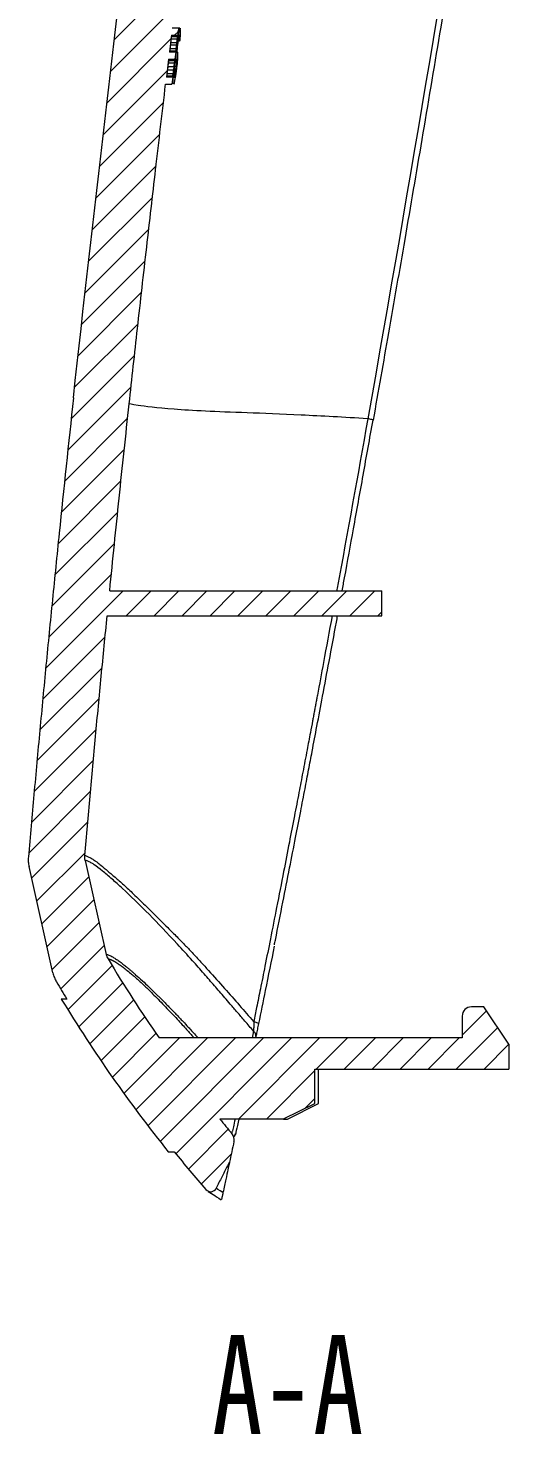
# Model space of a CAD drawing. Header units: inches. Extents: x 1631 to 3663, y 1126 to 1454.
# Drawn here: x 2988.13 to 3003.57, y 1233.54 to 1278.64 of the extents above; entities that cross this region are included whole.
import ezdxf

# ---------------------------------------------------------------- set-up
doc = ezdxf.new("R2010")
doc.units = ezdxf.units.IN
doc.header["$LTSCALE"] = 15
doc.styles.add('SLDTEXTSTYLE0', font='TXT', dxfattribs={"width": 0.75})

msp = doc.modelspace()

# ---------------------------------------------------------------- hatches: boundary and pattern name
at = {"linetype": 'Continuous', "lineweight": 0}
h = msp.add_hatch(dxfattribs=at)
h.set_pattern_fill('ANSI31', color=4, scale=0.2, style=0)
h.set_pattern_definition([(45, (131.2039, 0), (-0.4490128, 0.4490128), [])])
edge = h.paths.add_edge_path(flags=0)
edge.add_spline(control_points=[(2992.667, 1277.876), (2992.688, 1278.054), (2992.709, 1278.233), (2992.731, 1278.412)], knot_values=[0, 0, 0, 0, 1, 1, 1, 1], weights=[1, 1, 1, 1], degree=3, periodic=0)
edge.add_line((2992.731, 1278.412), (2992.933, 1278.412))
edge.add_spline(control_points=[(2992.933, 1278.412), (2992.942, 1278.489), (2992.952, 1278.565), (2992.961, 1278.642)], knot_values=[0, 0, 0, 0, 1, 1, 1, 1], weights=[1, 1, 1, 1], degree=3, periodic=0)
edge.add_line((2992.961, 1278.642), (2992.758, 1278.642))
edge.add_spline(control_points=[(2992.758, 1278.642), (2992.896, 1279.804), (2993.1, 1281.52), (2993.372, 1283.791)], knot_values=[0, 0, 0, 0, 1, 1, 1, 1], weights=[1, 1, 1, 1], degree=3, periodic=0)
edge.add_line((2993.372, 1283.791), (2993.573, 1283.791))
edge.add_spline(control_points=[(2993.573, 1283.791), (2993.585, 1283.891), (2993.597, 1283.991), (2993.609, 1284.091)], knot_values=[0, 0, 0, 0, 1, 1, 1, 1], weights=[1, 1, 1, 1], degree=3, periodic=0)
edge.add_line((2993.609, 1284.091), (2993.408, 1284.091))
edge.add_spline(control_points=[(2993.408, 1284.091), (2993.475, 1284.658), (2993.543, 1285.225), (2993.611, 1285.791)], knot_values=[0, 0, 0, 0, 1, 1, 1, 1], weights=[1, 1, 1, 1], degree=3, periodic=0)
edge.add_line((2993.611, 1285.791), (2999.482, 1285.791))
edge.add_line((2999.482, 1285.791), (2999.482, 1286.591))
edge.add_line((2999.482, 1286.591), (2993.706, 1286.591))
edge.add_spline(control_points=[(2993.706, 1286.591), (2994.267, 1291.296), (2994.691, 1294.892), (2995.103, 1298.522)], knot_values=[0, 0, 0, 0, 1, 1, 1, 1], weights=[1, 1, 1, 1], degree=3, periodic=0)
edge.add_line((2995.103, 1298.522), (2995.516, 1298.521))
edge.add_line((2995.516, 1298.521), (2996.764, 1300.506))
edge.add_line((2996.764, 1300.506), (2997.453, 1306.021))
edge.add_line((2997.453, 1306.021), (2995.953, 1306.021))
edge.add_line((2995.953, 1306.021), (2995.478, 1302.221))
edge.add_spline(control_points=[(2995.478, 1302.221), (2994.887, 1302.221), (2994.296, 1302.221), (2993.705, 1302.221)], knot_values=[0, 0, 0, 0, 1, 1, 1, 1], weights=[1, 1, 1, 1], degree=3, periodic=0)
edge.add_spline(control_points=[(2993.705, 1302.221), (2993.185, 1297.503), (2992.631, 1292.787), (2992.07, 1288.073), (2991.648, 1284.526), (2991.221, 1280.978), (2990.802, 1277.43), (2990.383, 1273.882), (2989.972, 1270.333), (2989.586, 1266.781)], knot_values=[0, 0, 0, 0, 0.014242, 0.014242, 0.014242, 0.02496, 0.02496, 0.02496, 0.035679, 0.035679, 0.035679, 0.035679], weights=[1, 1, 1, 1, 1, 1, 1, 1, 1, 1], degree=3, periodic=0)
edge.add_spline(control_points=[(2989.586, 1266.781), (2989.427, 1265.311), (2989.197, 1263.139), (2988.91, 1260.299), (2988.703, 1258.194), (2988.505, 1256.112), (2988.317, 1254.064), (2988.197, 1252.714), (2988.139, 1252.049)], knot_values=[0, 0, 0, 0, 0.25, 0.375, 0.5, 0.625, 0.75, 0.872492, 0.872492, 0.872492, 0.872492], weights=[1, 1, 1, 1, 1, 1, 1, 1, 1], degree=3, periodic=0)
edge.add_spline(control_points=[(2988.139, 1252.049), (2988.13, 1251.945), (2988.137, 1251.843), (2988.16, 1251.742)], knot_values=[0, 0, 0, 0, 1, 1, 1, 1], weights=[1, 1, 1, 1], degree=3, periodic=0)
edge.add_line((2988.16, 1251.742), (2988.929, 1248.328))
edge.add_spline(control_points=[(2988.929, 1248.328), (2988.952, 1248.226), (2988.99, 1248.13), (2989.044, 1248.039)], knot_values=[0, 0, 0, 0, 1, 1, 1, 1], weights=[1, 1, 1, 1], degree=3, periodic=0)
edge.add_arc((3028.229, 1271.181), 45.509, 210.5645, 211.369)
edge.add_spline(control_points=[(2989.372, 1247.491), (2989.314, 1247.491), (2989.255, 1247.491), (2989.197, 1247.491)], knot_values=[0, 0, 0, 0, 1, 1, 1, 1], weights=[1, 1, 1, 1], degree=3, periodic=0)
edge.add_spline(control_points=[(2989.197, 1247.491), (2990.232, 1245.787), (2991.381, 1244.146), (2992.631, 1242.591)], knot_values=[0, 0, 0, 0, 0.005983, 0.005983, 0.005983, 0.005983], weights=[1, 1, 1, 1], degree=3, periodic=0)
edge.add_line((2992.631, 1242.591), (2992.822, 1242.591))
edge.add_arc((3028.229, 1271.181), 45.509, 218.9188, 220.9127)
edge.add_spline(control_points=[(2993.838, 1241.377), (2993.852, 1241.361), (2993.869, 1241.346), (2993.887, 1241.336), (2993.907, 1241.324), (2993.928, 1241.316), (2993.95, 1241.312), (2993.972, 1241.307), (2993.995, 1241.307), (2994.017, 1241.31), (2994.039, 1241.313), (2994.061, 1241.32), (2994.081, 1241.33), (2994.101, 1241.341), (2994.119, 1241.355), (2994.135, 1241.371), (2994.148, 1241.385), (2994.16, 1241.402), (2994.169, 1241.42)], knot_values=[0.000003, 0.000003, 0.000003, 0.000003, 0.000067, 0.000067, 0.000067, 0.000134, 0.000134, 0.000134, 0.000201, 0.000201, 0.000201, 0.000269, 0.000269, 0.000269, 0.000336, 0.000336, 0.000336, 0.000396, 0.000396, 0.000396, 0.000396], weights=[1, 1, 1, 1, 1, 1, 1, 1, 1, 1, 1, 1, 1, 1, 1, 1, 1, 1, 1], degree=3, periodic=0)
edge.add_spline(control_points=[(2994.169, 1241.42), (2994.228, 1241.541), (2994.287, 1241.66), (2994.348, 1241.78), (2994.389, 1241.861), (2994.43, 1241.941), (2994.472, 1242.022), (2994.514, 1242.1), (2994.555, 1242.179), (2994.597, 1242.257)], knot_values=[0.000006, 0.000006, 0.000006, 0.000006, 0.000407, 0.000407, 0.000407, 0.000679, 0.000679, 0.000679, 0.000946, 0.000946, 0.000946, 0.000946], weights=[1, 1, 1, 1, 1, 1, 1, 1, 1, 1], degree=3, periodic=0)
edge.add_spline(control_points=[(2994.597, 1242.257), (2994.616, 1242.347), (2994.663, 1242.567), (2994.711, 1242.788), (2994.738, 1242.919)], knot_values=[0.039732, 0.039732, 0.039732, 0.039732, 0.046075, 0.055171, 0.055171, 0.055171, 0.055171], weights=[1, 1, 1, 1, 1], degree=3, periodic=0)
edge.add_spline(control_points=[(2994.738, 1242.919), (2994.757, 1243.008), (2994.733, 1243.101), (2994.675, 1243.171)], knot_values=[0, 0, 0, 0, 1, 1, 1, 1], weights=[1, 1, 1, 1], degree=3, periodic=0)
edge.add_spline(control_points=[(2994.675, 1243.171), (2994.545, 1243.327), (2994.416, 1243.484), (2994.288, 1243.641)], knot_values=[0.272524, 0.272524, 0.272524, 0.272524, 0.273136, 0.273136, 0.273136, 0.273136], weights=[1, 1, 1, 1], degree=3, periodic=0)
edge.add_line((2994.288, 1243.641), (2996.335, 1243.641))
edge.add_line((2996.335, 1243.641), (2997.335, 1244.141))
edge.add_line((2997.335, 1244.141), (2997.335, 1245.241))
edge.add_line((2997.335, 1245.241), (3003.567, 1245.241))
edge.add_line((3003.567, 1245.241), (3003.567, 1246.041))
edge.add_line((3003.567, 1246.041), (3002.767, 1247.241))
edge.add_line((3002.767, 1247.241), (3002.367, 1247.241))
edge.add_arc((3002.367, 1246.941), 0.3, 90, 180)
edge.add_line((3002.067, 1246.941), (3002.067, 1246.241))
edge.add_line((3002.067, 1246.241), (2992.334, 1246.241))
edge.add_spline(control_points=[(2992.334, 1246.241), (2991.76, 1247.068), (2991.214, 1247.914), (2990.698, 1248.778)], knot_values=[0, 0, 0, 0, 1, 1, 1, 1], weights=[1, 1, 1, 1], degree=3, periodic=0)
edge.add_spline(control_points=[(2990.698, 1248.778), (2990.675, 1248.817), (2990.657, 1248.859), (2990.645, 1248.902), (2990.643, 1248.909), (2990.642, 1248.917), (2990.64, 1248.925)], knot_values=[0.000004, 0.000004, 0.000004, 0.000004, 0.000138, 0.000138, 0.000138, 0.000161, 0.000161, 0.000161, 0.000161], weights=[1, 1, 1, 1, 1, 1, 1], degree=3, periodic=0)
edge.add_spline(control_points=[(2990.64, 1248.925), (2990.529, 1249.414), (2990.419, 1249.904), (2990.309, 1250.394), (2990.25, 1250.655), (2990.191, 1250.917), (2990.132, 1251.178), (2990.075, 1251.432), (2990.017, 1251.686), (2989.96, 1251.94)], knot_values=[0.000025, 0.000025, 0.000025, 0.000025, 0.001531, 0.001531, 0.001531, 0.002335, 0.002335, 0.002335, 0.003117, 0.003117, 0.003117, 0.003117], weights=[1, 1, 1, 1, 1, 1, 1, 1, 1, 1], degree=3, periodic=0)
edge.add_spline(control_points=[(2989.96, 1251.94), (2989.949, 1251.991), (2989.945, 1252.042), (2989.95, 1252.094)], knot_values=[0, 0, 0, 0, 0.337953, 0.337953, 0.337953, 0.337953], weights=[1.017065, 1.003551, 0.998064, 1.000602], degree=3, periodic=0)
edge.add_spline(control_points=[(2989.95, 1252.094), (2990.172, 1254.628), (2990.411, 1257.193), (2990.669, 1259.791)], knot_values=[0, 0, 0, 0, 1, 1, 1, 1], weights=[1, 1, 1, 1], degree=3, periodic=0)
edge.add_line((2990.669, 1259.791), (2999.482, 1259.791))
edge.add_line((2999.482, 1259.791), (2999.482, 1260.591))
edge.add_line((2999.482, 1260.591), (2990.749, 1260.591))
edge.add_spline(control_points=[(2990.749, 1260.591), (2990.946, 1262.556), (2991.155, 1264.554), (2991.376, 1266.587)], knot_values=[0, 0, 0, 0, 1, 1, 1, 1], weights=[1, 1, 1, 1], degree=3, periodic=0)
edge.add_spline(control_points=[(2991.376, 1266.587), (2991.713, 1269.69), (2992.094, 1273.015), (2992.545, 1276.843)], knot_values=[0, 0, 0, 0, 1, 1, 1, 1], weights=[1, 1, 1, 1], degree=3, periodic=0)
edge.add_line((2992.545, 1276.843), (2992.746, 1276.842))
edge.add_spline(control_points=[(2992.746, 1276.842), (2992.756, 1276.918), (2992.765, 1276.995), (2992.774, 1277.072)], knot_values=[0, 0, 0, 0, 1, 1, 1, 1], weights=[1, 1, 1, 1], degree=3, periodic=0)
edge.add_line((2992.774, 1277.072), (2992.572, 1277.072))
edge.add_spline(control_points=[(2992.572, 1277.072), (2992.595, 1277.263), (2992.617, 1277.454), (2992.64, 1277.646)], knot_values=[0, 0, 0, 0, 1, 1, 1, 1], weights=[1, 1, 1, 1], degree=3, periodic=0)
edge.add_line((2992.64, 1277.646), (2992.842, 1277.646))
edge.add_spline(control_points=[(2992.842, 1277.646), (2992.851, 1277.723), (2992.86, 1277.799), (2992.87, 1277.876)], knot_values=[0, 0, 0, 0, 1, 1, 1, 1], weights=[1, 1, 1, 1], degree=3, periodic=0)
edge.add_line((2992.87, 1277.876), (2992.667, 1277.876))

# ---------------------------------------------------------------- linework, layer by layer
at = {"color": 7, "linetype": 'Continuous', "lineweight": 15}
for p, q in [((2992.731, 1278.412), (2992.667, 1277.876)), ((2992.721, 1278.297), (2992.707, 1278.182)), ((2992.721, 1278.297), (2992.923, 1278.297)), ((2992.732, 1278.412), (2992.729, 1278.374)), ((2992.729, 1278.374), (2992.931, 1278.374)), ((2992.731, 1278.412), (2992.933, 1278.412)), ((2992.961, 1278.642), (2992.758, 1278.642)), ((2993.002, 1278.642), (2992.8, 1278.642)), ((2992.91, 1278.182), (2992.923, 1278.297)), ((2992.932, 1278.335), (2992.919, 1278.22)), ((2992.984, 1278.297), (2992.928, 1278.297)), ((2992.931, 1278.374), (2992.935, 1278.412)), ((2992.931, 1278.22), (2992.951, 1278.374)), ((2992.975, 1278.527), (2992.932, 1278.527)), ((2992.948, 1278.489), (2992.932, 1278.335)), ((2992.961, 1278.642), (2992.933, 1278.412)), ((2992.95, 1278.297), (2992.935, 1278.182)), ((2992.959, 1278.603), (2992.948, 1278.489)), ((2992.951, 1278.374), (2992.975, 1278.527)), ((2992.962, 1278.642), (2992.959, 1278.603)), ((2992.975, 1278.527), (2992.99, 1278.603)), ((2992.977, 1278.22), (2992.984, 1278.297)), ((2992.984, 1278.297), (2992.989, 1278.374)), ((2992.989, 1278.374), (2992.987, 1278.412)), ((2992.87, 1277.876), (2992.667, 1277.876)), ((2992.674, 1277.914), (2992.877, 1277.914)), ((2992.698, 1278.105), (2992.684, 1277.991)), ((2992.684, 1277.991), (2992.887, 1277.991)), ((2992.707, 1278.182), (2992.698, 1278.105)), ((2992.698, 1278.105), (2992.901, 1278.105)), ((2992.707, 1278.182), (2992.91, 1278.182)), ((2992.87, 1277.876), (2992.842, 1277.646)), ((2992.886, 1277.952), (2992.866, 1277.799)), ((2992.871, 1277.876), (2992.877, 1277.914)), ((2992.901, 1278.067), (2992.886, 1277.952)), ((2992.887, 1277.991), (2992.901, 1278.105)), ((2992.896, 1277.914), (2992.913, 1278.067)), ((2992.919, 1278.22), (2992.901, 1278.067)), ((2992.901, 1278.105), (2992.91, 1278.182)), ((2992.914, 1277.991), (2992.91, 1277.914)), ((2992.91, 1277.914), (2992.911, 1277.876)), ((2992.913, 1278.067), (2992.931, 1278.22)), ((2992.977, 1278.22), (2992.92, 1278.22)), ((2992.935, 1278.182), (2992.926, 1278.105)), ((2992.929, 1277.837), (2992.93, 1277.761)), ((2992.993, 1278.22), (2992.977, 1278.22)), ((2992.64, 1277.646), (2992.572, 1277.072)), ((2992.617, 1277.416), (2992.603, 1277.301)), ((2992.63, 1277.531), (2992.617, 1277.416)), ((2992.617, 1277.416), (2992.819, 1277.416)), ((2992.63, 1277.531), (2992.832, 1277.531)), ((2992.641, 1277.646), (2992.638, 1277.608)), ((2992.638, 1277.608), (2992.84, 1277.608)), ((2992.64, 1277.646), (2992.842, 1277.646)), ((2992.828, 1277.454), (2992.805, 1277.263)), ((2992.805, 1277.301), (2992.819, 1277.416)), ((2992.805, 1277.186), (2992.822, 1277.34)), ((2992.889, 1277.416), (2992.823, 1277.416)), ((2992.897, 1277.531), (2992.836, 1277.531)), ((2992.84, 1277.608), (2992.843, 1277.646)), ((2992.857, 1277.723), (2992.841, 1277.569)), ((2992.9, 1277.608), (2992.845, 1277.608)), ((2992.881, 1277.684), (2992.853, 1277.684)), ((2992.86, 1277.761), (2992.857, 1277.723)), ((2992.875, 1277.301), (2992.889, 1277.416)), ((2992.881, 1277.684), (2992.883, 1277.761)), ((2992.909, 1277.454), (2992.886, 1277.263)), ((2992.9, 1277.608), (2992.895, 1277.646)), ((2992.897, 1277.531), (2992.9, 1277.608)), ((2992.774, 1277.072), (2992.572, 1277.072)), ((2992.579, 1277.11), (2992.781, 1277.11)), ((2992.603, 1277.301), (2992.589, 1277.186)), ((2992.589, 1277.186), (2992.791, 1277.186)), ((2992.603, 1277.301), (2992.805, 1277.301)), ((2992.774, 1277.072), (2992.746, 1276.842)), ((2992.77, 1276.995), (2992.754, 1276.88)), ((2992.791, 1277.148), (2992.77, 1276.995)), ((2992.805, 1277.186), (2992.776, 1277.186)), ((2992.781, 1277.11), (2992.791, 1277.186)), ((2992.786, 1276.995), (2992.805, 1277.186)), ((2992.809, 1277.11), (2992.811, 1277.072)), ((2992.84, 1277.11), (2992.809, 1277.11)), ((2992.856, 1277.186), (2992.815, 1277.186)), ((2992.834, 1276.957), (2992.815, 1276.88)), ((2992.823, 1277.072), (2992.827, 1277.072)), ((2992.875, 1277.301), (2992.826, 1277.301)), ((2992.862, 1277.11), (2992.834, 1276.957)), ((2992.84, 1277.11), (2992.856, 1277.186)), ((2992.856, 1277.186), (2992.875, 1277.301)), ((2992.886, 1277.263), (2992.862, 1277.11)), ((2992.545, 1276.842), (2992.746, 1276.842)), ((2992.784, 1276.842), (2992.78, 1276.88)), ((2992.799, 1276.842), (2992.796, 1276.842)), ((2992.815, 1276.88), (2992.799, 1276.842)), ((2990.749, 1260.591), (2999.482, 1260.591)), ((2999.482, 1259.791), (2999.482, 1260.591)), ((2990.669, 1259.791), (2999.482, 1259.791)), ((2988.929, 1248.328), (2988.16, 1251.742)), ((2989.96, 1251.94), (2990.64, 1248.925)), ((2989.372, 1247.491), (2989.197, 1247.491)), ((3002.767, 1247.241), (3002.367, 1247.241)), ((3003.567, 1246.041), (3002.767, 1247.241)), ((3002.067, 1246.941), (3002.067, 1246.241)), ((3002.067, 1246.241), (2992.334, 1246.241)), ((2995.445, 1246.294), (2995.434, 1246.241)), ((3003.567, 1246.041), (3003.567, 1245.241)), ((2997.335, 1245.241), (3003.567, 1245.241)), ((2997.335, 1244.141), (2997.335, 1245.241)), ((2997.454, 1244.141), (2997.454, 1245.241)), ((2996.335, 1243.642), (2997.335, 1244.141)), ((2996.454, 1243.641), (2997.454, 1244.141)), ((2996.335, 1243.641), (2994.288, 1243.641)), ((2996.335, 1243.641), (2996.454, 1243.641)), ((2994.682, 1243.205), (2994.675, 1243.171)), ((2992.631, 1242.591), (2992.822, 1242.591)), ((2993.885, 1241.337), (2993.885, 1241.337)), ((2993.912, 1241.32), (2994.075, 1241.216)), ((2994.338, 1241.058), (2994.331, 1241.063))]:
    msp.add_line(p, q, dxfattribs=at)
at = {"color": 8, "linetype": 'Continuous', "lineweight": 15}
msp.add_line((2995.367, 1246.461), (2995.321, 1246.241), dxfattribs=at)
at = {"color": 7, "linetype": 'Continuous', "lineweight": 15}
for centre, radius, start, end in [((3028.229, 1271.181), 45.509, 210.5645, 211.369), ((3002.367, 1246.941), 0.3, 90, 180), ((3028.229, 1271.181), 45.509, 218.9188, 220.9127)]:
    msp.add_arc(centre, radius, start, end, dxfattribs=at)
for points, knots in [([(2989.586, 1266.781), (2990.229, 1272.693), (2990.938, 1278.597), (2992.349, 1290.406), (2993.053, 1296.311), (2993.705, 1302.221)], [0, 0, 0, 0, 0.5, 0.5, 1, 1, 1, 1]), ([(3003.07, 1288.995), (3002.935, 1288.156), (3002.67, 1286.512), (3002.276, 1284.099), (3001.837, 1281.427), (3001.338, 1278.428), (3000.783, 1275.13), (3000.235, 1271.931), (2999.714, 1268.929), (2999.371, 1266.996), (2999.206, 1266.062)], [0, 0, 0, 0, 0.109605, 0.214673, 0.315219, 0.458805, 0.606846, 0.746625, 0.877649, 1, 1, 1, 1]), ([(2992.729, 1278.374), (2992.728, 1278.37), (2992.727, 1278.362), (2992.724, 1278.348), (2992.725, 1278.331), (2992.724, 1278.313), (2992.722, 1278.302), (2992.721, 1278.297)], [0, 0, 0, 0, 0.1459046, 0.2918092, 0.5739333, 0.7869666, 1, 1, 1, 1]), ([(2992.923, 1278.297), (2992.924, 1278.301), (2992.924, 1278.308), (2992.928, 1278.323), (2992.927, 1278.339), (2992.927, 1278.357), (2992.93, 1278.368), (2992.931, 1278.374)], [0, 0, 0, 0, 0.144402, 0.288804, 0.571904, 0.785952, 1, 1, 1, 1]), ([(2992.935, 1278.412), (2992.934, 1278.412), (2992.934, 1278.412), (2992.931, 1278.412), (2992.933, 1278.412), (2992.933, 1278.412), (2992.933, 1278.412)], [0, 0, 0, 0, 0.250034, 0.500067, 0.750022, 1, 1, 1, 1]), ([(2992.965, 1278.374), (2992.964, 1278.37), (2992.962, 1278.362), (2992.956, 1278.348), (2992.959, 1278.331), (2992.956, 1278.313), (2992.952, 1278.302), (2992.95, 1278.297)], [0, 0, 0, 0, 0.146907, 0.293813, 0.575312, 0.785292, 1, 1, 1, 1]), ([(2992.961, 1278.642), (2992.961, 1278.642), (2992.961, 1278.642), (2992.959, 1278.642), (2992.96, 1278.642), (2992.961, 1278.642), (2992.962, 1278.642)], [0, 0, 0, 0, 0.249975, 0.499951, 0.749871, 1, 1, 1, 1]), ([(2992.975, 1278.412), (2992.974, 1278.41), (2992.973, 1278.406), (2992.969, 1278.399), (2992.971, 1278.391), (2992.968, 1278.382), (2992.966, 1278.376), (2992.965, 1278.374)], [0, 0, 0, 0, 0.145497, 0.290994, 0.573955, 0.785426, 1, 1, 1, 1]), ([(2992.987, 1278.412), (2992.986, 1278.412), (2992.985, 1278.412), (2992.98, 1278.412), (2992.98, 1278.412), (2992.979, 1278.412), (2992.976, 1278.412), (2992.975, 1278.412)], [0, 0, 0, 0, 0.122881, 0.245762, 0.493431, 0.744593, 1, 1, 1, 1]), ([(2992.99, 1278.603), (2992.991, 1278.605), (2992.992, 1278.609), (2992.998, 1278.616), (2992.995, 1278.624), (2992.998, 1278.634), (2993.001, 1278.639), (2993.002, 1278.642)], [0, 0, 0, 0, 0.143417, 0.286833, 0.571298, 0.784577, 1, 1, 1, 1]), ([(2993.004, 1278.335), (2993.003, 1278.33), (2993.002, 1278.319), (2992.997, 1278.297), (2992.999, 1278.272), (2992.997, 1278.245), (2992.994, 1278.229), (2992.993, 1278.22)], [0, 0, 0, 0, 0.146189, 0.292377, 0.574893, 0.785678, 1, 1, 1, 1]), ([(2993.014, 1278.489), (2993.014, 1278.481), (2993.013, 1278.466), (2993.008, 1278.437), (2993.01, 1278.404), (2993.008, 1278.368), (2993.005, 1278.346), (2993.004, 1278.335)], [0, 0, 0, 0, 0.145198, 0.290396, 0.574363, 0.786442, 1, 1, 1, 1]), ([(2993.012, 1278.642), (2993.012, 1278.64), (2993.013, 1278.636), (2993.016, 1278.629), (2993.014, 1278.618), (2993.017, 1278.609), (2993.019, 1278.603)], [0, 0, 0, 0, 0.141934, 0.283867, 0.568927, 1, 1, 1, 1]), ([(2993.019, 1278.603), (2993.018, 1278.593), (2993.016, 1278.571), (2993.016, 1278.532), (2993.015, 1278.505), (2993.014, 1278.489)], [0, 0, 0, 0, 0.285286, 0.56984, 1, 1, 1, 1]), ([(2992.674, 1277.914), (2992.673, 1277.91), (2992.671, 1277.903), (2992.672, 1277.89), (2992.67, 1277.881), (2992.668, 1277.876)], [0, 0, 0, 0, 0.2880787, 0.5736808, 1, 1, 1, 1]), ([(2992.684, 1277.991), (2992.684, 1277.987), (2992.683, 1277.979), (2992.678, 1277.965), (2992.68, 1277.948), (2992.678, 1277.93), (2992.675, 1277.919), (2992.674, 1277.914)], [0, 0, 0, 0, 0.14518, 0.290359, 0.57472, 0.786422, 1, 1, 1, 1]), ([(2992.866, 1277.799), (2992.865, 1277.797), (2992.865, 1277.794), (2992.862, 1277.786), (2992.864, 1277.775), (2992.861, 1277.766), (2992.86, 1277.761)], [0, 0, 0, 0, 0.144282, 0.288564, 0.572142, 1, 1, 1, 1]), ([(2992.87, 1277.876), (2992.869, 1277.876), (2992.869, 1277.876), (2992.868, 1277.876), (2992.87, 1277.876), (2992.871, 1277.876)], [0, 0, 0, 0, 0.499892, 0.749946, 1, 1, 1, 1]), ([(2992.877, 1277.914), (2992.877, 1277.918), (2992.878, 1277.925), (2992.883, 1277.939), (2992.881, 1277.956), (2992.883, 1277.974), (2992.885, 1277.985), (2992.887, 1277.991)], [0, 0, 0, 0, 0.1437763, 0.2875526, 0.5688681, 0.7814113, 1, 1, 1, 1]), ([(2992.883, 1277.761), (2992.884, 1277.768), (2992.885, 1277.783), (2992.891, 1277.812), (2992.888, 1277.845), (2992.891, 1277.881), (2992.894, 1277.903), (2992.896, 1277.914)], [0, 0, 0, 0, 0.142967, 0.285933, 0.568845, 0.782568, 1, 1, 1, 1]), ([(2992.911, 1277.876), (2992.911, 1277.876), (2992.912, 1277.876), (2992.916, 1277.876), (2992.915, 1277.876), (2992.918, 1277.876), (2992.921, 1277.876), (2992.923, 1277.876)], [0, 0, 0, 0, 0.145543, 0.291086, 0.577118, 0.789086, 1, 1, 1, 1]), ([(2992.926, 1278.106), (2992.925, 1278.1), (2992.924, 1278.089), (2992.918, 1278.067), (2992.921, 1278.042), (2992.918, 1278.015), (2992.915, 1277.999), (2992.914, 1277.991)], [0, 0, 0, 0, 0.145426, 0.290852, 0.572347, 0.783465, 1, 1, 1, 1]), ([(2992.923, 1277.876), (2992.923, 1277.874), (2992.924, 1277.87), (2992.927, 1277.863), (2992.925, 1277.852), (2992.928, 1277.843), (2992.929, 1277.837)], [0, 0, 0, 0, 0.141906, 0.283812, 0.56887, 1, 1, 1, 1]), ([(2992.638, 1277.608), (2992.637, 1277.604), (2992.637, 1277.596), (2992.633, 1277.582), (2992.634, 1277.565), (2992.634, 1277.547), (2992.631, 1277.536), (2992.63, 1277.531)], [0, 0, 0, 0, 0.145895, 0.291791, 0.573941, 0.786971, 1, 1, 1, 1]), ([(2992.83, 1277.34), (2992.83, 1277.334), (2992.828, 1277.323), (2992.823, 1277.301), (2992.825, 1277.276), (2992.822, 1277.249), (2992.819, 1277.233), (2992.818, 1277.225)], [0, 0, 0, 0, 0.146631, 0.293262, 0.575, 0.785255, 1, 1, 1, 1]), ([(2992.819, 1277.416), (2992.82, 1277.422), (2992.821, 1277.433), (2992.827, 1277.454), (2992.824, 1277.479), (2992.827, 1277.507), (2992.83, 1277.523), (2992.832, 1277.531)], [0, 0, 0, 0, 0.145843, 0.291686, 0.572271, 0.782916, 1, 1, 1, 1]), ([(2992.822, 1277.34), (2992.823, 1277.34), (2992.825, 1277.34), (2992.827, 1277.34), (2992.826, 1277.34), (2992.828, 1277.34), (2992.83, 1277.34), (2992.83, 1277.34)], [0, 0, 0, 0, 0.400012, 0.549846, 0.699681, 0.84972, 1, 1, 1, 1]), ([(2992.841, 1277.569), (2992.84, 1277.564), (2992.839, 1277.553), (2992.833, 1277.531), (2992.836, 1277.507), (2992.833, 1277.479), (2992.829, 1277.463), (2992.828, 1277.454)], [0, 0, 0, 0, 0.144102, 0.288205, 0.568326, 0.780298, 1, 1, 1, 1]), ([(2992.832, 1277.531), (2992.832, 1277.535), (2992.833, 1277.542), (2992.837, 1277.556), (2992.836, 1277.573), (2992.836, 1277.591), (2992.839, 1277.602), (2992.84, 1277.608)], [0, 0, 0, 0, 0.142357, 0.284715, 0.567001, 0.783501, 1, 1, 1, 1]), ([(2992.843, 1277.646), (2992.843, 1277.646), (2992.843, 1277.646), (2992.841, 1277.646), (2992.842, 1277.646), (2992.842, 1277.646), (2992.842, 1277.646)], [0, 0, 0, 0, 0.250056, 0.500111, 0.75005, 1, 1, 1, 1]), ([(2992.883, 1277.646), (2992.883, 1277.65), (2992.881, 1277.657), (2992.881, 1277.67), (2992.881, 1277.679), (2992.881, 1277.684)], [0, 0, 0, 0, 0.285259, 0.570209, 1, 1, 1, 1]), ([(2992.895, 1277.646), (2992.895, 1277.646), (2992.893, 1277.646), (2992.888, 1277.646), (2992.889, 1277.646), (2992.888, 1277.646), (2992.885, 1277.646), (2992.883, 1277.646)], [0, 0, 0, 0, 0.140873, 0.281746, 0.565725, 0.782862, 1, 1, 1, 1]), ([(2992.889, 1277.416), (2992.889, 1277.422), (2992.89, 1277.432), (2992.894, 1277.454), (2992.892, 1277.479), (2992.893, 1277.506), (2992.896, 1277.523), (2992.897, 1277.531)], [0, 0, 0, 0, 0.1422879, 0.2845758, 0.5662781, 0.783139, 1, 1, 1, 1]), ([(2992.922, 1277.608), (2992.921, 1277.6), (2992.92, 1277.586), (2992.914, 1277.557), (2992.917, 1277.524), (2992.914, 1277.487), (2992.911, 1277.466), (2992.909, 1277.454)], [0, 0, 0, 0, 0.144042, 0.288083, 0.569434, 0.782032, 1, 1, 1, 1]), ([(2992.93, 1277.761), (2992.929, 1277.753), (2992.929, 1277.739), (2992.925, 1277.709), (2992.926, 1277.677), (2992.926, 1277.64), (2992.923, 1277.619), (2992.922, 1277.608)], [0, 0, 0, 0, 0.144487, 0.288973, 0.574129, 0.787064, 1, 1, 1, 1]), ([(2992.579, 1277.11), (2992.578, 1277.106), (2992.576, 1277.099), (2992.577, 1277.086), (2992.575, 1277.077), (2992.573, 1277.072)], [0, 0, 0, 0, 0.2880743, 0.5736791, 1, 1, 1, 1]), ([(2992.589, 1277.186), (2992.589, 1277.183), (2992.588, 1277.175), (2992.583, 1277.161), (2992.585, 1277.144), (2992.583, 1277.126), (2992.58, 1277.115), (2992.579, 1277.11)], [0, 0, 0, 0, 0.145173, 0.290346, 0.574718, 0.786436, 1, 1, 1, 1]), ([(2992.775, 1277.072), (2992.776, 1277.075), (2992.778, 1277.082), (2992.777, 1277.095), (2992.779, 1277.104), (2992.781, 1277.11)], [0, 0, 0, 0, 0.284298, 0.567789, 1, 1, 1, 1]), ([(2992.78, 1276.88), (2992.78, 1276.885), (2992.781, 1276.896), (2992.784, 1276.918), (2992.782, 1276.951), (2992.785, 1276.978), (2992.786, 1276.995)], [0, 0, 0, 0, 0.142004, 0.284008, 0.569172, 1, 1, 1, 1]), ([(2992.791, 1277.186), (2992.792, 1277.192), (2992.793, 1277.203), (2992.8, 1277.224), (2992.797, 1277.249), (2992.8, 1277.276), (2992.803, 1277.293), (2992.805, 1277.301)], [0, 0, 0, 0, 0.1427203, 0.2854406, 0.5637414, 0.7766101, 1, 1, 1, 1]), ([(2992.805, 1277.263), (2992.804, 1277.257), (2992.803, 1277.246), (2992.796, 1277.224), (2992.799, 1277.199), (2992.796, 1277.172), (2992.792, 1277.156), (2992.791, 1277.148)], [0, 0, 0, 0, 0.1475661, 0.2951321, 0.575194, 0.7842945, 1, 1, 1, 1]), ([(2992.818, 1277.225), (2992.817, 1277.219), (2992.817, 1277.208), (2992.812, 1277.186), (2992.814, 1277.161), (2992.813, 1277.134), (2992.81, 1277.118), (2992.809, 1277.11)], [0, 0, 0, 0, 0.145166, 0.290333, 0.574265, 0.787133, 1, 1, 1, 1]), ([(2992.827, 1277.072), (2992.827, 1277.073), (2992.829, 1277.077), (2992.835, 1277.084), (2992.832, 1277.092), (2992.835, 1277.102), (2992.838, 1277.107), (2992.84, 1277.11)], [0, 0, 0, 0, 0.141583, 0.283166, 0.566443, 0.780984, 1, 1, 1, 1]), ([(2991.376, 1266.587), (2991.464, 1267.394), (2991.648, 1269.071), (2991.932, 1271.575), (2992.233, 1274.187), (2992.438, 1275.929), (2992.545, 1276.843)], [0, 0, 0, 0, 0.235958, 0.490244, 0.732542, 1, 1, 1, 1]), ([(2992.754, 1276.88), (2992.754, 1276.878), (2992.753, 1276.874), (2992.75, 1276.867), (2992.752, 1276.856), (2992.749, 1276.847), (2992.747, 1276.842)], [0, 0, 0, 0, 0.143867, 0.287734, 0.57322, 1, 1, 1, 1]), ([(2989.586, 1266.781), (2989.427, 1265.311), (2989.197, 1263.139), (2988.91, 1260.299), (2988.703, 1258.194), (2988.505, 1256.112), (2988.317, 1254.064), (2988.197, 1252.714), (2988.139, 1252.049)], [0.1275084, 0.1275084, 0.1275084, 0.1275084, 0.3775085, 0.5025085, 0.6275085, 0.7525085, 0.8775085, 1, 1, 1, 1]), ([(2990.749, 1260.591), (2990.849, 1261.582), (2991.052, 1263.581), (2991.267, 1265.579), (2991.376, 1266.587)], [0, 0, 0, 0, 0.495622, 1, 1, 1, 1]), ([(2999.036, 1266.11), (2998.27, 1266.155), (2997.552, 1266.194), (2996.253, 1266.256), (2995.673, 1266.279), (2994.656, 1266.317), (2994.217, 1266.333), (2993.44, 1266.37), (2993.104, 1266.392), (2992.249, 1266.458), (2991.882, 1266.504), (2991.447, 1266.567), (2991.376, 1266.587), (2991.376, 1266.587)], [0, 0, 0, 0, 0.125, 0.125, 0.25, 0.25, 0.375, 0.375, 0.5, 0.5, 0.75, 0.75, 1, 1, 1, 1]), ([(2998.214, 1260.591), (2998.239, 1260.729), (2998.361, 1261.391), (2998.587, 1262.628), (2998.892, 1264.315), (2999.099, 1265.478), (2999.204, 1266.065)], [0, 0, 0, 0, 0.075707, 0.363094, 0.67829, 1, 1, 1, 1]), ([(2989.95, 1252.094), (2990.006, 1252.729), (2990.119, 1254.004), (2990.296, 1255.923), (2990.478, 1257.853), (2990.605, 1259.144), (2990.669, 1259.791)], [0, 0, 0, 0, 0.247547, 0.496729, 0.747545, 1, 1, 1, 1]), ([(2996.038, 1249.229), (2996.049, 1249.281), (2996.141, 1249.738), (2996.304, 1250.561), (2996.52, 1251.657), (2996.709, 1252.628), (2996.874, 1253.475), (2997.013, 1254.199), (2997.136, 1254.839), (2997.263, 1255.508), (2997.413, 1256.294), (2997.594, 1257.256), (2997.803, 1258.37), (2997.964, 1259.232), (2998.054, 1259.723), (2998.067, 1259.791)], [0, 0, 0, 0, 0.014797, 0.130257, 0.234233, 0.326727, 0.406393, 0.474983, 0.5325, 0.588107, 0.664691, 0.755635, 0.860939, 0.980601, 1, 1, 1, 1]), ([(2989.95, 1252.094), (2989.951, 1252.094), (2989.953, 1252.095), (2989.971, 1252.094), (2990.006, 1252.083), (2990.057, 1252.06), (2990.113, 1252.029), (2990.186, 1251.989), (2990.268, 1251.938), (2990.36, 1251.872), (2990.488, 1251.767), (2990.678, 1251.603), (2990.938, 1251.389), (2991.183, 1251.173), (2991.392, 1250.977), (2991.616, 1250.763), (2991.883, 1250.505), (2992.171, 1250.221), (2992.397, 1249.995), (2992.633, 1249.76), (2992.888, 1249.508), (2993.152, 1249.24), (2993.407, 1248.972), (2993.663, 1248.693), (2994.009, 1248.312), (2994.423, 1247.849), (2994.906, 1247.303), (2995.219, 1246.946), (2995.369, 1246.775)], [0, 0, 0, 0, 0.04508, 0.099544, 0.163415, 0.204172, 0.244915, 0.287811, 0.328373, 0.358877, 0.396633, 0.458975, 0.516903, 0.568058, 0.592978, 0.617931, 0.66838, 0.69947, 0.721972, 0.745386, 0.776132, 0.80007, 0.822975, 0.849181, 0.872161, 0.91821, 0.960807, 1, 1, 1, 1]), ([(2988.139, 1252.049), (2988.137, 1252.023), (2988.134, 1251.972), (2988.137, 1251.894), (2988.144, 1251.818), (2988.155, 1251.767), (2988.16, 1251.742)], [0, 0, 0, 0, 0.250751, 0.5, 0.749249, 1, 1, 1, 1]), ([(2995.367, 1246.461), (2995.274, 1246.569), (2995.098, 1246.775), (2994.85, 1247.065), (2994.578, 1247.382), (2994.28, 1247.727), (2994.001, 1248.048), (2993.711, 1248.38), (2993.361, 1248.775), (2992.741, 1249.455), (2991.917, 1250.321), (2991.249, 1250.958), (2990.798, 1251.368), (2990.484, 1251.634), (2990.26, 1251.798), (2990.109, 1251.891), (2990.02, 1251.93), (2989.968, 1251.942), (2989.963, 1251.941), (2989.96, 1251.94)], [0, 0, 0, 0, 0.02442, 0.046314, 0.065905, 0.09712, 0.126734, 0.142475, 0.17775, 0.225468, 0.324561, 0.44816, 0.512971, 0.591678, 0.687967, 0.758733, 0.836951, 0.914697, 1, 1, 1, 1]), ([(2996.033, 1249.191), (2995.937, 1248.715), (2995.77, 1247.886), (2995.601, 1247.057), (2995.529, 1246.705)], [0, 0, 0, 0, 0.573848, 1, 1, 1, 1]), ([(2988.929, 1248.328), (2988.935, 1248.303), (2988.948, 1248.252), (2988.974, 1248.179), (2989.005, 1248.107), (2989.031, 1248.062), (2989.044, 1248.039)], [0, 0, 0, 0, 0.250766, 0.5, 0.749234, 1, 1, 1, 1]), ([(2995.377, 1246.767), (2995.376, 1246.739), (2995.376, 1246.686), (2995.374, 1246.613), (2995.372, 1246.552), (2995.369, 1246.502), (2995.367, 1246.474), (2995.367, 1246.461)], [0, 0, 0, 0, 0.262421, 0.492375, 0.69092, 0.859682, 1, 1, 1, 1]), ([(2995.377, 1246.767), (2995.421, 1246.755), (2995.463, 1246.742), (2995.517, 1246.72), (2995.53, 1246.71), (2995.529, 1246.705)], [0, 0, 0, 0, 0.5, 0.5, 1, 1, 1, 1]), ([(2995.529, 1246.705), (2995.522, 1246.673), (2995.51, 1246.611), (2995.491, 1246.521), (2995.475, 1246.439), (2995.459, 1246.362), (2995.449, 1246.317), (2995.445, 1246.294)], [0, 0, 0, 0, 0.2150586, 0.4200329, 0.6173452, 0.8096989, 1, 1, 1, 1]), ([(2995.445, 1246.294), (2995.45, 1246.321), (2995.447, 1246.351), (2995.419, 1246.409), (2995.396, 1246.437), (2995.367, 1246.461)], [0, 0, 0, 0, 0.5, 0.5, 1, 1, 1, 1]), ([(2994.892, 1243.641), (2994.862, 1243.502), (2994.813, 1243.27), (2994.79, 1243.162), (2994.781, 1243.119)], [0, 0, 0, 0, 0.599571, 1, 1, 1, 1]), ([(2994.738, 1242.919), (2994.741, 1242.933), (2994.746, 1242.963), (2994.744, 1243.008), (2994.735, 1243.06), (2994.715, 1243.117), (2994.688, 1243.153), (2994.675, 1243.171)], [0, 0, 0, 0, 0.167321, 0.33274, 0.500061, 0.75003, 1, 1, 1, 1]), ([(2994.754, 1243.083), (2994.755, 1243.082), (2994.759, 1243.079), (2994.765, 1243.099), (2994.774, 1243.13), (2994.781, 1243.158), (2994.783, 1243.167)], [0, 0, 0, 0, 0.0395, 0.385541, 0.7976, 1, 1, 1, 1]), ([(2994.597, 1242.257), (2994.555, 1242.179), (2994.514, 1242.1), (2994.472, 1242.022), (2994.43, 1241.941), (2994.389, 1241.861), (2994.348, 1241.78), (2994.287, 1241.66), (2994.228, 1241.541), (2994.169, 1241.42)], [0.0000057548, 0.0000057548, 0.0000057548, 0.0000057548, 0.0002720709, 0.0002720709, 0.0002720709, 0.0005441417, 0.0005441417, 0.0005441417, 0.0009457631, 0.0009457631, 0.0009457631, 0.0009457631]), ([(2994.597, 1242.257), (2994.597, 1242.257), (2994.592, 1242.236), (2994.575, 1242.152), (2994.561, 1242.09), (2994.526, 1241.926), (2994.504, 1241.825), (2994.452, 1241.582), (2994.421, 1241.44), (2994.387, 1241.281)], [0, 0, 0, 0, 0.25, 0.25, 0.5, 0.5, 0.75, 0.75, 1, 1, 1, 1]), ([(2993.838, 1241.377), (2993.881, 1241.327), (2993.949, 1241.301), (2994.081, 1241.318), (2994.14, 1241.361), (2994.169, 1241.42)], [0, 0, 0, 0, 0.5, 0.5, 1, 1, 1, 1]), ([(2994.387, 1241.281), (2994.381, 1241.256), (2994.363, 1241.174), (2994.352, 1241.122), (2994.339, 1241.061), (2994.339, 1241.063), (2994.339, 1241.063)], [0, 0, 0, 0, 0.132295, 0.4346719, 0.7399814, 1, 1, 1, 1]), ([(2994.075, 1241.216), (2994.075, 1241.215), (2994.121, 1241.186), (2994.228, 1241.118), (2994.333, 1241.052)], [0, 0, 0, 0, 0.0141031, 1, 1, 1, 1])]:
    msp.add_open_spline(points, degree=3, knots=knots, dxfattribs=at)
for points in [[(3002.892, 1289.035), (3001.664, 1281.38), (3000.393, 1273.735), (2999.036, 1266.11)], [(2989.96, 1251.94), (2989.949, 1251.99), (2989.945, 1252.042), (2989.95, 1252.094)], [(2990.64, 1248.925), (2990.651, 1248.873), (2990.671, 1248.824), (2990.698, 1248.778)], [(2990.698, 1248.778), (2991.214, 1247.914), (2991.76, 1247.068), (2992.334, 1246.241)], [(2989.197, 1247.491), (2990.234, 1245.783), (2991.379, 1244.15), (2992.631, 1242.591)], [(2995.377, 1246.767), (2995.374, 1246.77), (2995.372, 1246.773), (2995.369, 1246.775)], [(2994.288, 1243.641), (2994.352, 1243.562), (2994.48, 1243.405), (2994.61, 1243.249), (2994.675, 1243.171)], [(2994.738, 1242.919), (2994.691, 1242.697), (2994.644, 1242.477), (2994.597, 1242.257)], [(2994.386, 1241.281), (2994.242, 1241.373), (2994.169, 1241.42), (2994.169, 1241.42)]]:
    msp.add_open_spline(points, degree=3, dxfattribs=at)
at = {"color": 8, "linetype": 'Continuous', "lineweight": 15}
for points, knots in [([(2999.036, 1266.11), (2998.713, 1264.297), (2998.384, 1262.457), (2998.045, 1260.62), (2998.039, 1260.591)], [0, 0, 0, 0, 0.984632, 1, 1, 1, 1]), ([(2999.201, 1266.066), (2999.2, 1266.067), (2999.196, 1266.07), (2999.164, 1266.08), (2999.109, 1266.094), (2999.06, 1266.104), (2999.036, 1266.11)], [0, 0, 0, 0, 0.142289, 0.432, 0.721826, 1, 1, 1, 1]), ([(2997.891, 1259.791), (2997.799, 1259.29), (2997.642, 1258.439), (2997.475, 1257.543), (2997.392, 1257.102), (2997.366, 1256.964), (2997.34, 1256.827), (2997.314, 1256.69), (2997.289, 1256.552), (2997.248, 1256.335), (2997.181, 1255.98), (2997.077, 1255.431), (2996.954, 1254.791), (2996.819, 1254.084), (2996.675, 1253.336), (2996.512, 1252.491), (2996.321, 1251.513), (2996.118, 1250.478), (2995.918, 1249.466), (2995.744, 1248.594), (2995.597, 1247.861), (2995.478, 1247.268), (2995.407, 1246.919), (2995.377, 1246.767)], [0, 0, 0, 0, 0.1150184, 0.1954189, 0.2059473, 0.2164758, 0.2270041, 0.2375325, 0.2480607, 0.258589, 0.2875227, 0.3295999, 0.3848198, 0.4348593, 0.4922909, 0.5571136, 0.6293269, 0.7178728, 0.7957106, 0.8628414, 0.9192661, 0.9649853, 1, 1, 1, 1]), ([(2990.64, 1248.925), (2990.642, 1248.924), (2990.645, 1248.924), (2990.674, 1248.918), (2990.719, 1248.904), (2990.78, 1248.878), (2990.86, 1248.834), (2990.959, 1248.771), (2991.076, 1248.689), (2991.196, 1248.598), (2991.293, 1248.519), (2991.361, 1248.463), (2991.399, 1248.431), (2991.437, 1248.399), (2991.474, 1248.367), (2991.511, 1248.335), (2991.547, 1248.304), (2991.638, 1248.224), (2991.786, 1248.09), (2992.004, 1247.884), (2992.183, 1247.71), (2992.315, 1247.579), (2992.398, 1247.496), (2992.485, 1247.409), (2992.575, 1247.318), (2992.67, 1247.221), (2992.77, 1247.119), (2992.877, 1247.008), (2992.989, 1246.891), (2993.12, 1246.752), (2993.25, 1246.614), (2993.384, 1246.468), (2993.491, 1246.352), (2993.563, 1246.273), (2993.591, 1246.241)], [0, 0, 0, 0, 0.083171, 0.159376, 0.229186, 0.293179, 0.351869, 0.418131, 0.47452, 0.523486, 0.565681, 0.578484, 0.590655, 0.602245, 0.613299, 0.623861, 0.633977, 0.643692, 0.698878, 0.746936, 0.790511, 0.805631, 0.820741, 0.835855, 0.85112, 0.866703, 0.882775, 0.899487, 0.916999, 0.93375, 0.95704, 0.97177, 0.988829, 1, 1, 1, 1]), ([(2990.698, 1248.778), (2990.699, 1248.779), (2990.701, 1248.779), (2990.717, 1248.777), (2990.739, 1248.772), (2990.761, 1248.765), (2990.777, 1248.758), (2990.787, 1248.755), (2990.797, 1248.75), (2990.807, 1248.746), (2990.818, 1248.741), (2990.829, 1248.736), (2990.842, 1248.729), (2990.859, 1248.72), (2990.88, 1248.709), (2990.902, 1248.697), (2990.924, 1248.684), (2990.948, 1248.67), (2990.973, 1248.654), (2991.006, 1248.633), (2991.049, 1248.605), (2991.1, 1248.569), (2991.211, 1248.488), (2991.35, 1248.378), (2991.53, 1248.224), (2991.639, 1248.127), (2991.755, 1248.022), (2991.876, 1247.908), (2992.064, 1247.728), (2992.34, 1247.452), (2992.655, 1247.123), (2992.908, 1246.854), (2993.068, 1246.682), (2993.209, 1246.527), (2993.334, 1246.389), (2993.416, 1246.298), (2993.461, 1246.247), (2993.466, 1246.241)], [0, 0, 0, 0, 0.067547, 0.126046, 0.173496, 0.217842, 0.230111, 0.242146, 0.253949, 0.265519, 0.276857, 0.287962, 0.298836, 0.316164, 0.333213, 0.349984, 0.366478, 0.382697, 0.398642, 0.414315, 0.442344, 0.469472, 0.491631, 0.59711, 0.629948, 0.661774, 0.69263, 0.722561, 0.751617, 0.822035, 0.891065, 0.918519, 0.94473, 0.965224, 0.981338, 0.998081, 1, 1, 1, 1]), ([(2994.776, 1243.641), (2994.756, 1243.552), (2994.715, 1243.36), (2994.697, 1243.274), (2994.687, 1243.228)], [0, 0, 0, 0, 0.469239, 1, 1, 1, 1])]:
    msp.add_open_spline(points, degree=3, knots=knots, dxfattribs=at)

# ---------------------------------------------------------------- texts
at = {"color": 7, "linetype": 'Continuous', "insert": (2994.037, 1236.714), "char_height": 3.175, "attachment_point": 1, "style": 'SLDTEXTSTYLE0'}
msp.add_mtext('A-A', dxfattribs=at)

doc.saveas('drawing.dxf')
